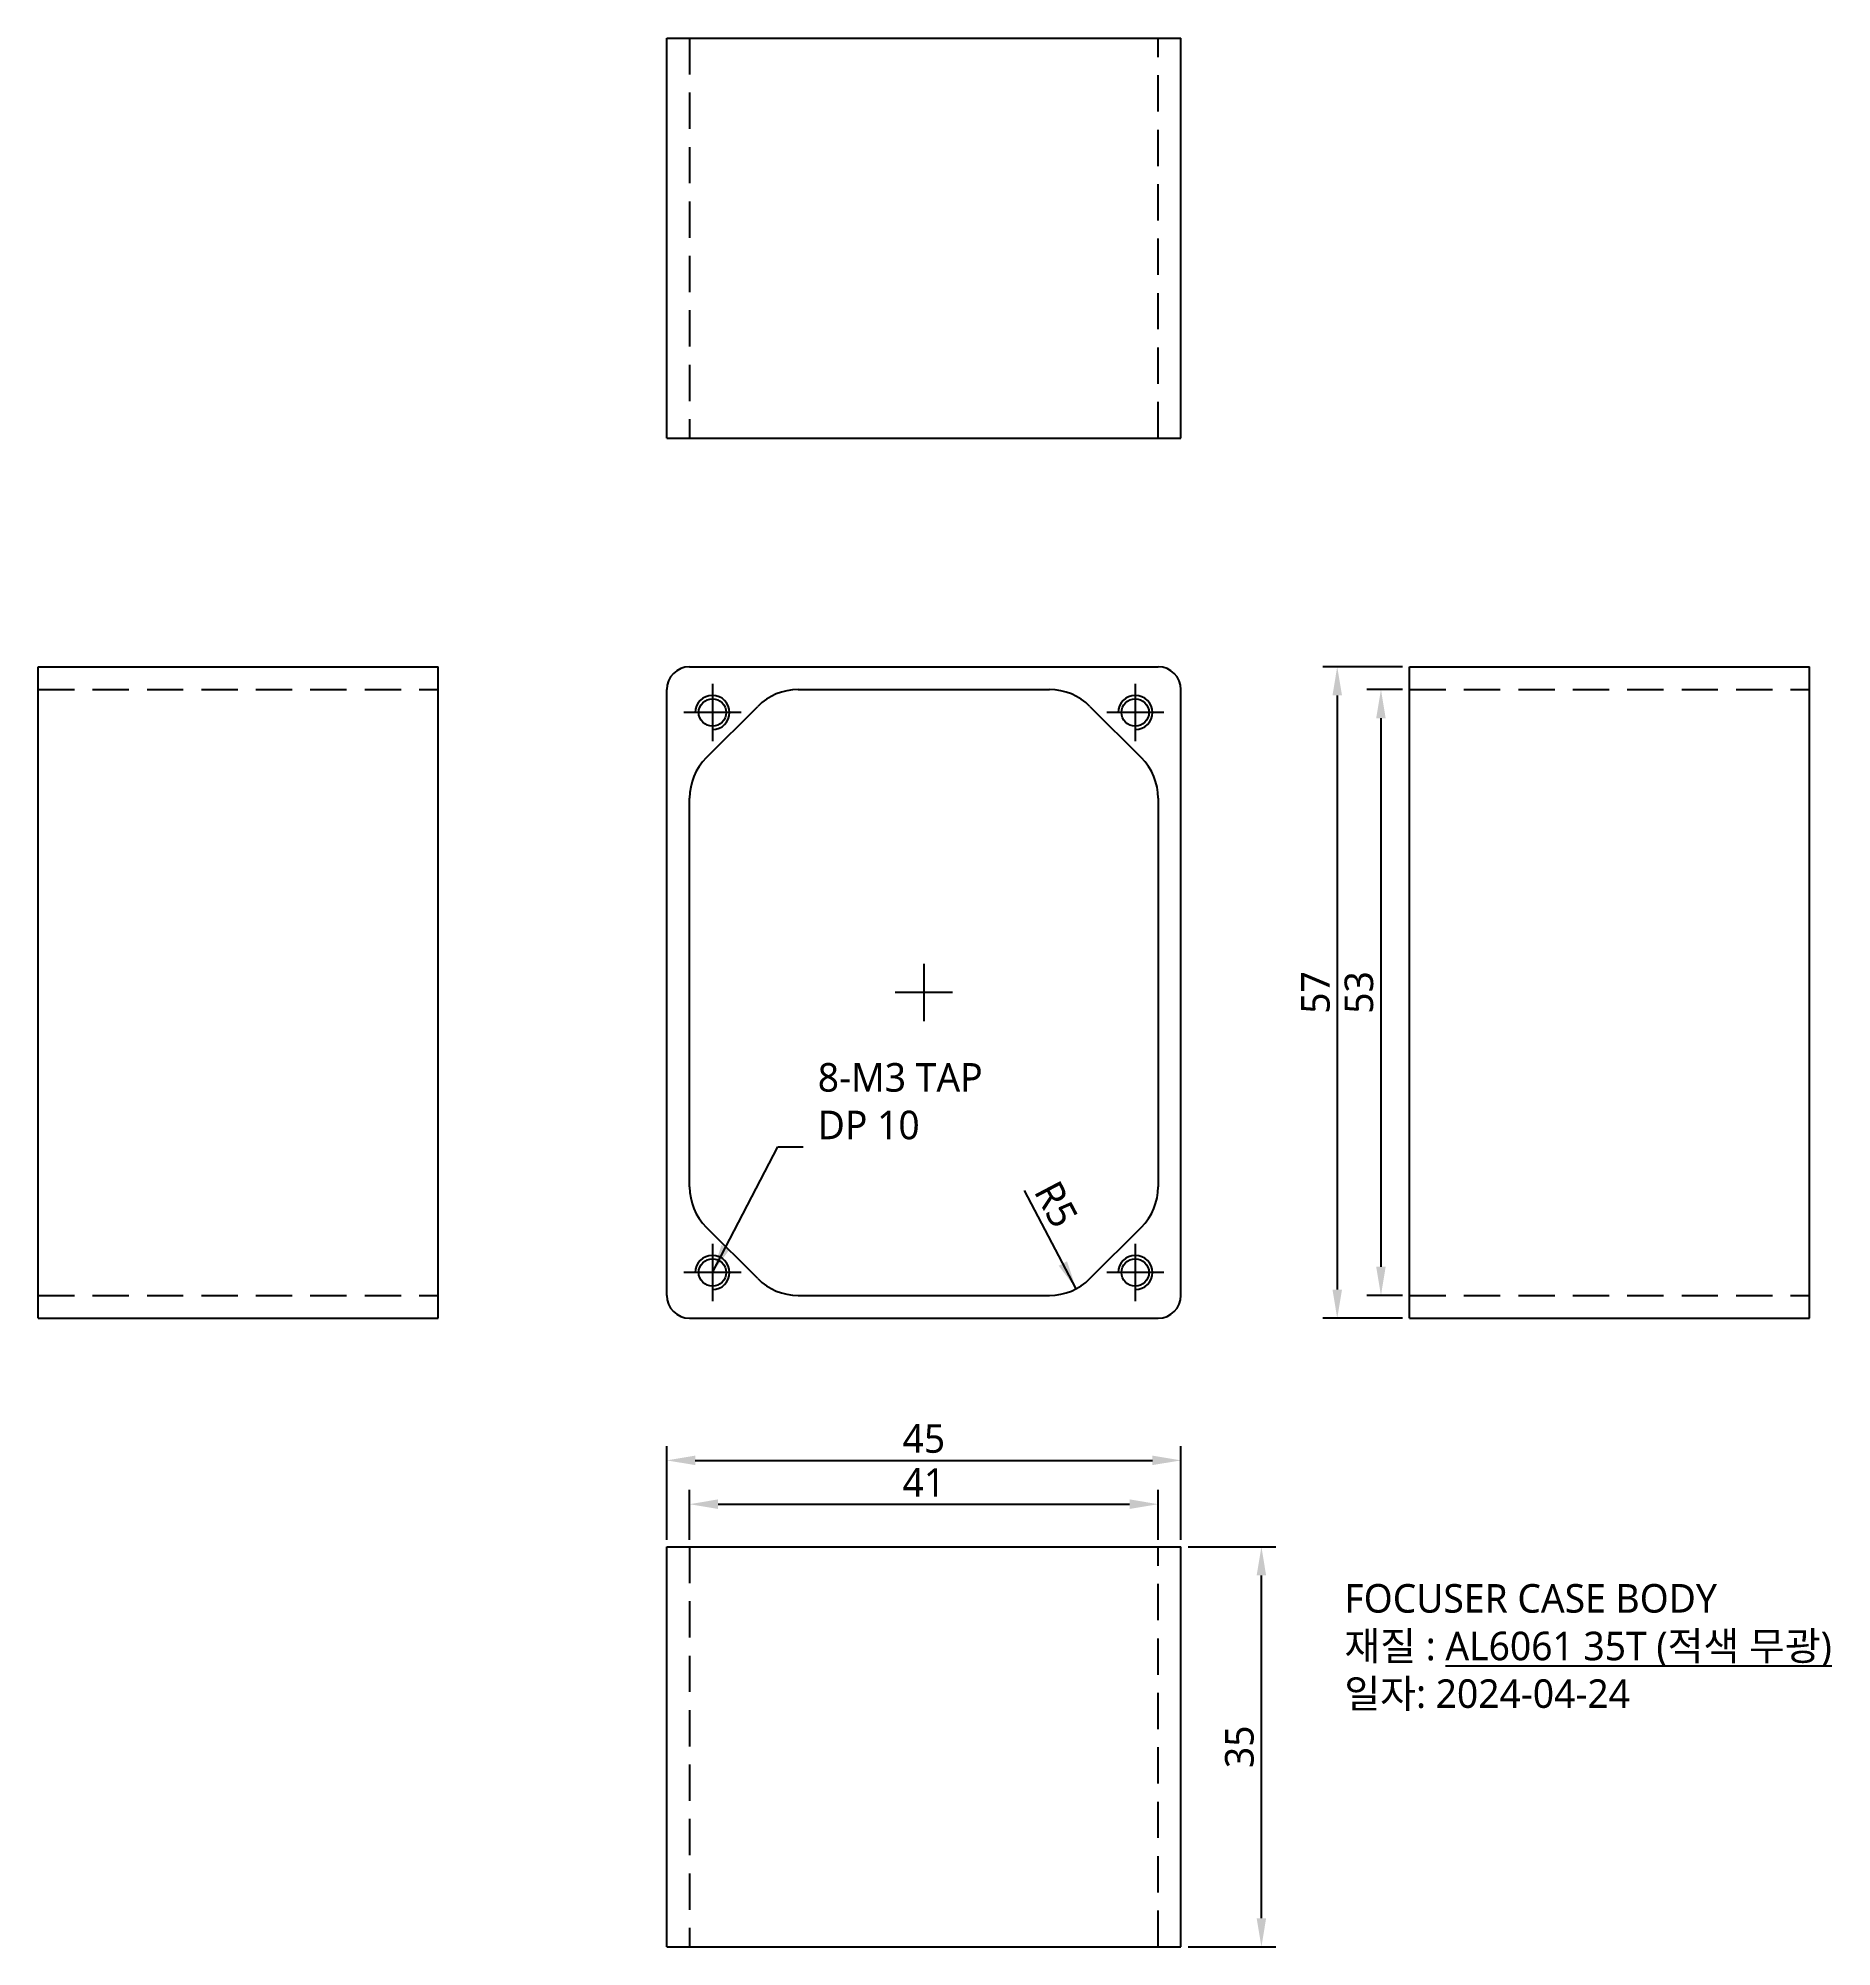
# Model space of a CAD drawing. Header units: millimetres. Extents: x -78 to 79, y -98 to 69.
import ezdxf

# ---------------------------------------------------------------- set-up
doc = ezdxf.new("R2010")
doc.units = ezdxf.units.MM
doc.linetypes.add('DASHED2', pattern=[9.525, 6.35, -3.175])
doc.styles.get("Standard").update_dxf_attribs({"font": 'malgun.ttf'})
doc.dimstyles.new('ISO-25', dxfattribs={"dimtxt": 2.5, "dimasz": 2.5, "dimexe": 1.25, "dimexo": 0.625, "dimtad": 1, "dimdec": 3, "dimtxsty": 'Standard', "dimcen": 2.5, "dimadec": 0, "dimazin": 0, "dimtfac": 1, "dimtmove": 0, "dimatfit": 3, "dimfxl": 1, "dimarcsym": 0})

# ---------------------------------------------------------------- blocks, each defined once
blk = doc.blocks.new('*D537')
at = {"color": 0, "lineweight": -2}
for p, q in [((41.88, 14), (34.92, 14)), ((36.17, 11.5), (36.17, -40.5)), ((41.88, -43), (34.92, -43))]:
    blk.add_line(p, q, dxfattribs=at)
at = {"color": 0}
for points in [[(36.59, 11.5), (35.76, 11.5), (36.17, 14)], [(35.76, -40.5), (36.59, -40.5), (36.17, -43)]]:
    blk.add_solid(points, dxfattribs=at)
at = {"layer": 'Defpoints', "color": 0}
for p in [(42.5, 14), (36.17, -43), (42.5, -43)]:
    blk.add_point(p, dxfattribs=at)
at = {"color": 0, "insert": (34.28, -14.5), "char_height": 2.5, "attachment_point": 5, "rotation": 90}
blk.add_mtext('57', dxfattribs=at)
blk = doc.blocks.new('*D543')
at = {"color": 0, "lineweight": -2}
for p, q in [((23.12, -63), (30.79, -63)), ((29.54, -95.5), (29.54, -65.5)), ((23.12, -98), (30.79, -98))]:
    blk.add_line(p, q, dxfattribs=at)
at = {"color": 0}
for points in [[(29.95, -65.5), (29.12, -65.5), (29.54, -63)], [(29.12, -95.5), (29.95, -95.5), (29.54, -98)]]:
    blk.add_solid(points, dxfattribs=at)
at = {"layer": 'Defpoints', "color": 0}
for p in [(22.5, -63), (29.54, -63), (22.5, -98)]:
    blk.add_point(p, dxfattribs=at)
at = {"color": 0, "insert": (27.62, -80.5), "char_height": 2.5, "attachment_point": 5, "rotation": 90}
blk.add_mtext('35', dxfattribs=at)
blk = doc.blocks.new('*D544')
at = {"color": 0, "lineweight": -2}
for p, q in [((-22.5, -62.38), (-22.5, -54.19)), ((22.5, -62.38), (22.5, -54.19)), ((-20, -55.44), (20, -55.44))]:
    blk.add_line(p, q, dxfattribs=at)
at = {"color": 0}
for points in [[(-20, -55.02), (-20, -55.85), (-22.5, -55.44)], [(20, -55.85), (20, -55.02), (22.5, -55.44)]]:
    blk.add_solid(points, dxfattribs=at)
at = {"layer": 'Defpoints', "color": 0}
for p in [(22.5, -55.44), (-22.5, -63), (22.5, -63)]:
    blk.add_point(p, dxfattribs=at)
at = {"color": 0, "insert": (0, -53.54), "char_height": 2.5, "attachment_point": 5}
blk.add_mtext('45', dxfattribs=at)
blk = doc.blocks.new('*D546')
at = {"color": 0, "lineweight": -2}
blk.add_line((13.33, -40.42), (8.81, -31.83), dxfattribs=at)
at = {"color": 0}
blk.add_solid([(11.8, -38.41), (12.53, -38.02), (13.33, -40.42)], dxfattribs=at)
at = {"layer": 'Defpoints', "color": 0}
for p in [(11, -36), (13.33, -40.42)]:
    blk.add_point(p, dxfattribs=at)
at = {"color": 0, "insert": (11.58, -33.03), "char_height": 2.5, "attachment_point": 5, "rotation": 297.7546}
blk.add_mtext('R5', dxfattribs=at)
blk = doc.blocks.new('*D547')
at = {"color": 0, "lineweight": -2}
for p, q in [((-20.5, -62.38), (-20.5, -58.02)), ((20.5, -62.38), (20.5, -58.02)), ((-18, -59.27), (18, -59.27))]:
    blk.add_line(p, q, dxfattribs=at)
at = {"color": 0}
for points in [[(-18, -58.85), (-18, -59.69), (-20.5, -59.27)], [(18, -59.69), (18, -58.85), (20.5, -59.27)]]:
    blk.add_solid(points, dxfattribs=at)
at = {"layer": 'Defpoints', "color": 0}
for p in [(20.5, -59.27), (-20.5, -63), (20.5, -63)]:
    blk.add_point(p, dxfattribs=at)
at = {"color": 0, "insert": (0, -57.37), "char_height": 2.5, "attachment_point": 5}
blk.add_mtext('41', dxfattribs=at)
blk = doc.blocks.new('*D548')
at = {"color": 0, "lineweight": -2}
for p, q in [((41.88, 12), (38.75, 12)), ((40, 9.5), (40, -38.5)), ((41.88, -41), (38.75, -41))]:
    blk.add_line(p, q, dxfattribs=at)
at = {"color": 0}
for points in [[(40.41, 9.5), (39.58, 9.5), (40, 12)], [(39.58, -38.5), (40.41, -38.5), (40, -41)]]:
    blk.add_solid(points, dxfattribs=at)
at = {"layer": 'Defpoints', "color": 0}
for p in [(42.5, 12), (40, -41), (42.5, -41)]:
    blk.add_point(p, dxfattribs=at)
at = {"color": 0, "insert": (38.08, -14.5), "char_height": 2.5, "attachment_point": 5, "rotation": 90}
blk.add_mtext('53', dxfattribs=at)

msp = doc.modelspace()

# ---------------------------------------------------------------- linework, layer by layer
for p, q in [((-22.5, 34), (-22.5, 69)), ((-22.5, 69), (22.5, 69)), ((22.5, 34), (22.5, 69)), ((-22.5, 34), (22.5, 34)), ((-77.5, 14), (-42.5, 14)), ((-77.5, -43), (-77.5, 14)), ((-42.5, -43), (-42.5, 14)), ((-20.5, 14), (20.5, 14)), ((42.5, 14), (77.5, 14)), ((42.5, -43), (42.5, 14)), ((77.5, -43), (77.5, 14)), ((-22.5, -41), (-22.5, 12)), ((-11, 12), (11, 12)), ((22.5, -41), (22.5, 12)), ((-19.0355, 6.0355), (-14.5355, 10.5355)), ((14.5355, 10.5355), (19.0355, 6.0355)), ((-20.5, -31.5), (-20.5, 2.5)), ((20.5, 2.5), (20.5, -31.5)), ((-14.5355, -39.5355), (-19.0355, -35.0355)), ((14.5355, -39.5355), (19.0355, -35.0355)), ((-11, -41), (11, -41)), ((-77.5, -43), (-42.5, -43)), ((-20.5, -43), (20.5, -43)), ((42.5, -43), (77.5, -43)), ((-22.5, -98), (-22.5, -63)), ((-22.5, -63), (22.5, -63)), ((22.5, -98), (22.5, -63)), ((-22.5, -98), (22.5, -98))]:
    msp.add_line(p, q)
at = {"color": 4, "linetype": 'DASHED2', "ltscale": 0.5}
for p, q in [((-20.5, 69), (-20.5, 34)), ((20.5, 34), (20.5, 69)), ((-77.5, 12), (-42.5, 12)), ((42.5, 12), (77.5, 12)), ((-77.5, -41), (-42.5, -41)), ((42.5, -41), (77.5, -41)), ((-20.5, -63), (-20.5, -98)), ((20.5, -98), (20.5, -63))]:
    msp.add_line(p, q, dxfattribs=at)
at = {"color": 1}
for p, q in [((-18.5, 12.5), (-18.5, 7.5)), ((18.5, 12.5), (18.5, 7.5)), ((-16, 10), (-21, 10)), ((21, 10), (16, 10)), ((0, -12), (0, -17)), ((2.5, -14.5), (-2.5, -14.5)), ((-18.5, -36.5), (-18.5, -41.5)), ((18.5, -36.5), (18.5, -41.5)), ((-16, -39), (-21, -39)), ((21, -39), (16, -39))]:
    msp.add_line(p, q, dxfattribs=at)
for centre in [(-18.5, 10), (18.5, 10), (-18.5, -39), (18.5, -39)]:
    msp.add_circle(centre, 1.2)
for centre, radius, start, end in [((-20.5, 12), 2, 90, 180), ((20.5, 12), 2, 0, 90), ((-11, 7), 5, 90, 135), ((11, 7), 5, 45, 90), ((-15.5, 2.5), 5, 135, 180), ((15.5, 2.5), 5, 0, 45), ((-15.5, -31.5), 5, 180, 225), ((15.5, -31.5), 5, 315, 0), ((-11, -36), 5, 225, 270), ((11, -36), 5, 270, 315), ((-20.5, -41), 2, 180, 270), ((20.5, -41), 2, 270, 0)]:
    msp.add_arc(centre, radius, start, end)
at = {"color": 4}
for centre in [(-18.5, 10), (18.5, 10), (-18.5, -39), (18.5, -39)]:
    msp.add_arc(centre, 1.5, 270, 180, dxfattribs=at)

# ---------------------------------------------------------------- texts
at = {"insert": (36.7948, -66.2603), "char_height": 2.5, "width": 65.80502, "attachment_point": 1}
msp.add_mtext('{\\f맑은 고딕|b0|i0|c129|p50;FOCUSER CASE BODY\\P재질 : \\LAL6061 35T (적색 무광)\\P\\l일자: 2024-04-24}', dxfattribs=at)

# ---------------------------------------------------------------- dimensions: what is measured, and where the dimension line sits
at = {"color": 1}
for base, p1, p2, picture, middle in [((36.1727, -43), (42.5, 14), (42.5, -43), '*D537', (34.2764, -14.5)), ((39.9968, -41), (42.5, 12), (42.5, -41), '*D548', (38.0805, -14.5)), ((29.5367, -63), (22.5, -98), (22.5, -63), '*D543', (27.6205, -80.5))]:
    dim = msp.add_linear_dim(base=base, p1=p1, p2=p2, angle=90, dimstyle='ISO-25', dxfattribs=at)
    dim.commit()
    dim.dimension.update_dxf_attribs({"geometry": picture, "text_midpoint": middle})
dim = msp.add_radius_dim(center=(11, -36), mpoint=(13.3284, -40.4247), dimstyle='ISO-25', dxfattribs=at)
dim.commit()
dim.dimension.update_dxf_attribs({"geometry": '*D546', "text_midpoint": (9.9033, -33.9159), "dimtype": 164})
for base, p1, p2, picture, middle in [((22.5, -55.4369), (-22.5, -63), (22.5, -63), '*D544', (0, -53.5407)), ((20.5, -59.2702), (-20.5, -63), (20.5, -63), '*D547', (0, -57.3677))]:
    dim = msp.add_linear_dim(base=base, p1=p1, p2=p2, dimstyle='ISO-25', dxfattribs=at)
    dim.commit()
    dim.dimension.update_dxf_attribs({"geometry": picture, "text_midpoint": middle})

# ---------------------------------------------------------------- leaders
at = {"color": 1, "annotation_type": 0, "has_hookline": 1, "hookline_direction": 0, "text_width": 15.49}
msp.add_leader([(-18.5, -39), (-12.7865, -28.0023), (-9.909, -28.0023)], dimstyle='ISO-25', dxfattribs=at)

# ---------------------------------------------------------------- next in the draw order: texts
at = {"color": 1, "insert": (-9.284, -27.3773), "char_height": 2.5, "attachment_point": 7, "bg_fill": 2}
msp.add_mtext('8-M3 TAP\\PDP 10', dxfattribs=at)

doc.saveas('drawing.dxf')
